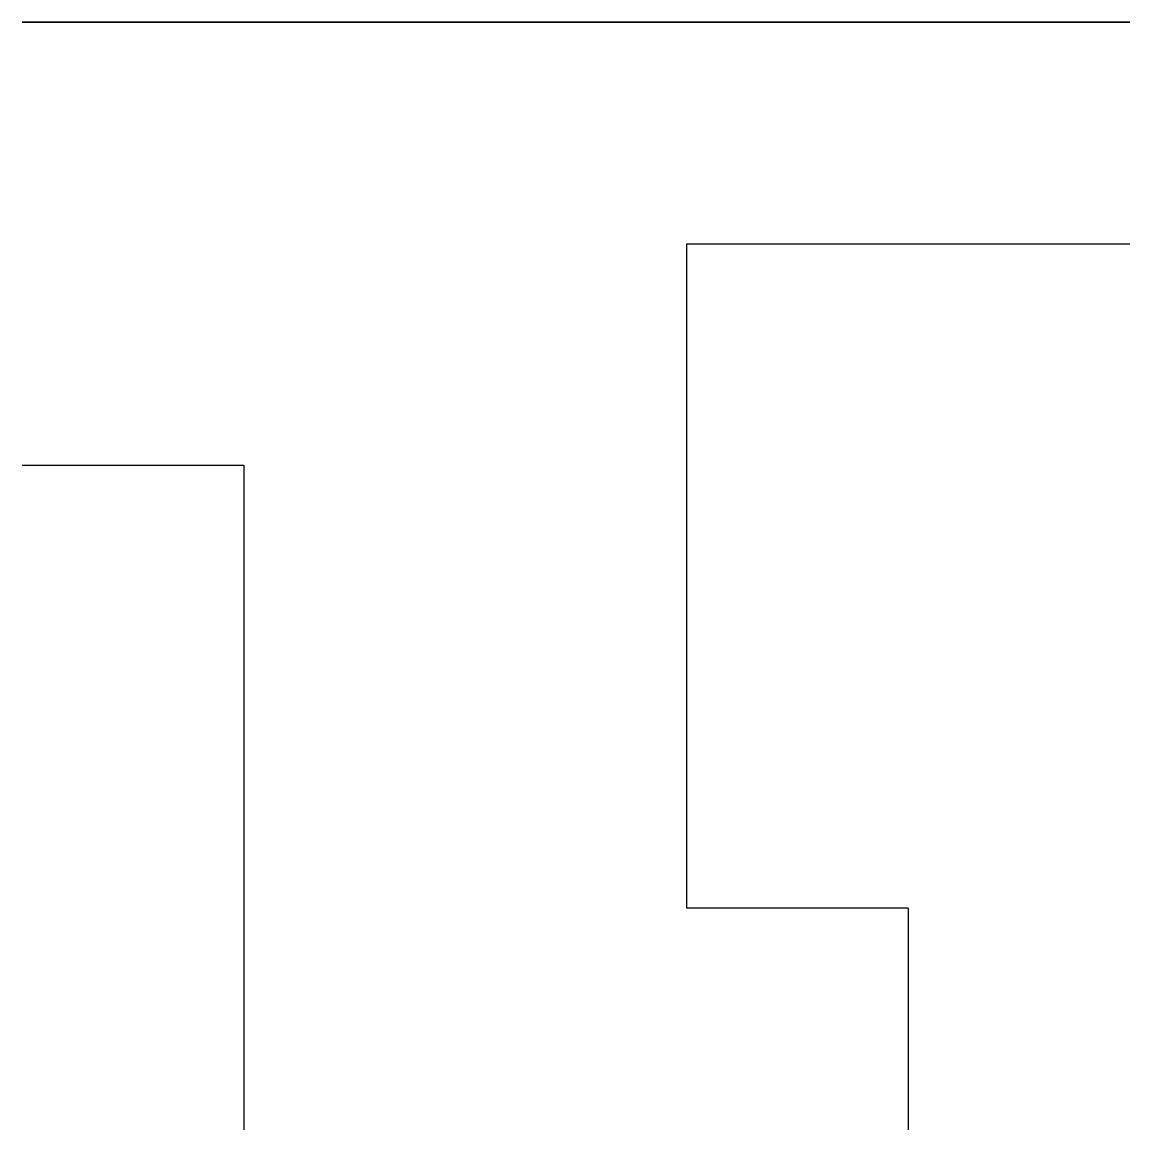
# Model space of a CAD drawing. Header units: millimetres. Extents: x 58.8 to 118.8, y -60 to 0.
import ezdxf

# ---------------------------------------------------------------- set-up
doc = ezdxf.new("R2010")
doc.units = ezdxf.units.MM

msp = doc.modelspace()

# ---------------------------------------------------------------- linework, layer by layer
at = {"extrusion": (0, -1, 0)}
for p, q in [((58.77, 0, -116.666), (58.77, 0, -116.666)), ((58.77, 0, -116.666), (118.77, 0, -116.666)), ((118.77, 0, -56.666), (58.77, 0, -56.666)), ((58.77, 0, -56.666), (58.77, 0, -116.666)), ((118.77, 0, -116.666), (118.77, 0, -56.666))]:
    msp.add_line(p, q, dxfattribs=at)
for p, q in [((94.77, -48, -56.666), (94.77, -12, -56.666)), ((94.77, -12, -56.666), (118.77, -12, -56.666)), ((106.77, -48, -56.666), (94.77, -48, -56.666))]:
    msp.add_line(p, q)
at = {"extrusion": (-1, 0, 1.18424e-16)}
for p, q in [((58.77, -24, -56.666), (70.77, -24, -56.666)), ((70.77, -24, -56.666), (70.77, -60, -56.666))]:
    msp.add_line(p, q, dxfattribs=at)
at = {"extrusion": (1, 0, 0)}
msp.add_line((106.77, -48, -56.666), (106.77, -60, -56.666), dxfattribs=at)

doc.saveas('drawing.dxf')
